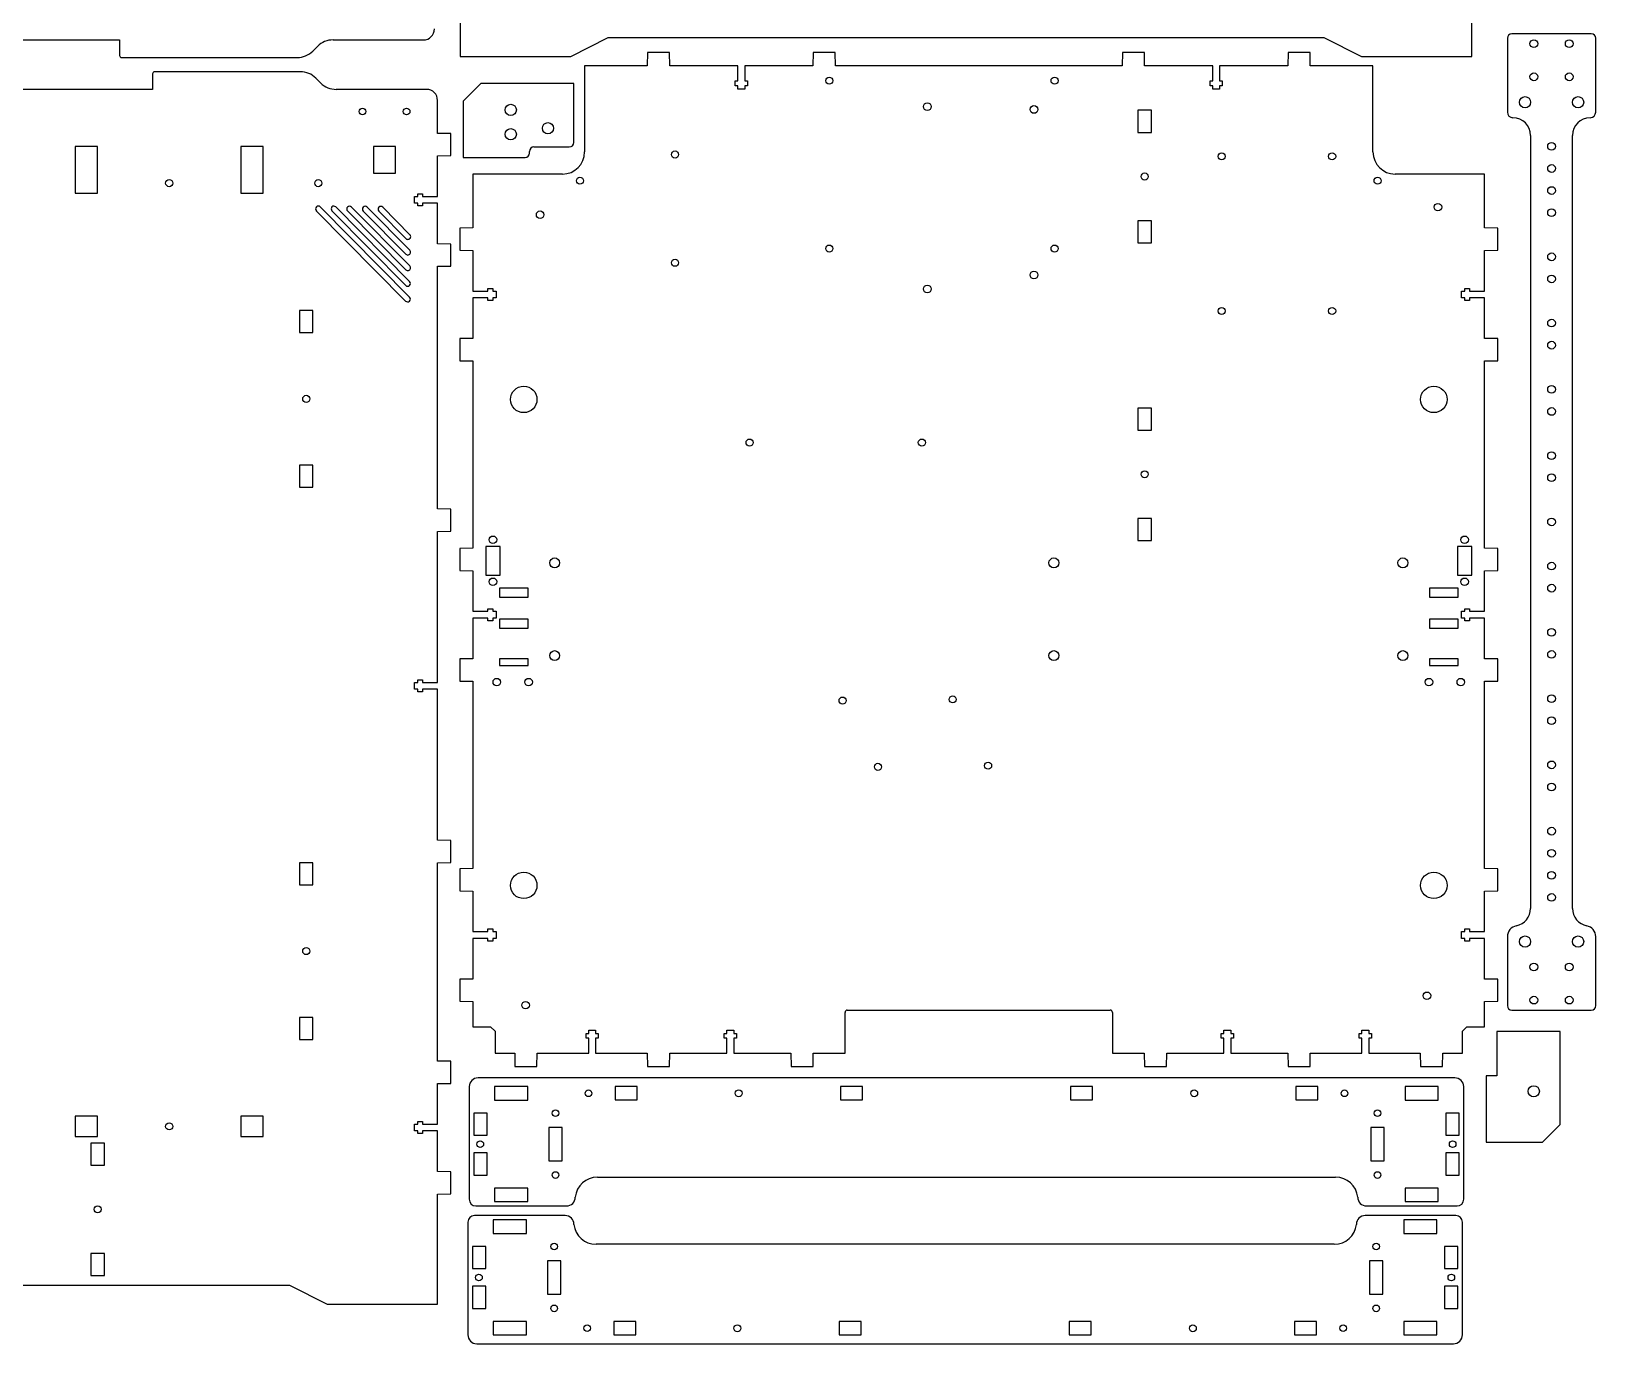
# Model space of a CAD drawing. Header units: millimetres. Extents: x -783 to 1439, y -2759 to -202.
# Drawn here: x 731 to 1439, y -1489 to -895 of the extents above; entities that cross this region are included whole.
import ezdxf

# ---------------------------------------------------------------- set-up
doc = ezdxf.new("R2010")
doc.units = ezdxf.units.MM

msp = doc.modelspace()

# ---------------------------------------------------------------- linework, layer by layer
at = {"color": 7, "linetype": 'Continuous', "lineweight": 25}
for p, q in [((925.09, -856.22), (925.09, -906.12)), ((1383.09, -906.12), (1383.09, -856.22)), ((590.88, -898.55), (770.88, -898.55)), ((770.88, -898.55), (770.88, -905.55)), ((867.52, -898.55), (908.38, -898.55)), ((975.09, -906.12), (992.09, -897.42)), ((992.09, -897.42), (1316.09, -897.42)), ((1316.09, -897.42), (1333.09, -906.12)), ((1399.11, -897.76), (1399.11, -931.26)), ((1437.11, -895.76), (1401.11, -895.76)), ((1439.11, -931.26), (1439.11, -897.76)), ((858.31, -903.62), (860.45, -901.47)), ((925.09, -906.12), (975.09, -906.12)), ((1009.81, -904.3), (1009.71, -910.3)), ((1019.81, -904.3), (1009.81, -904.3)), ((1019.91, -910.3), (1019.81, -904.3)), ((1084.81, -904.3), (1084.71, -910.3)), ((1094.81, -904.3), (1084.81, -904.3)), ((1094.91, -910.3), (1094.81, -904.3)), ((1224.81, -904.3), (1224.71, -910.3)), ((1234.81, -904.3), (1224.81, -904.3)), ((1234.91, -910.3), (1234.81, -904.3)), ((1299.81, -904.3), (1299.71, -910.3)), ((1309.81, -904.3), (1299.81, -904.3)), ((1309.91, -910.3), (1309.81, -904.3)), ((1333.09, -906.12), (1383.09, -906.12)), ((771.88, -906.55), (851.24, -906.55)), ((852.65, -912.96), (786.8, -912.96)), ((981.36, -910.3), (981.36, -949.3)), ((1009.71, -910.3), (981.36, -910.3)), ((1050.76, -910.3), (1019.91, -910.3)), ((1050.76, -917.1), (1050.76, -910.3)), ((1053.86, -910.3), (1053.86, -917.1)), ((1084.71, -910.3), (1053.86, -910.3)), ((1224.71, -910.3), (1094.91, -910.3)), ((1265.76, -910.3), (1234.91, -910.3)), ((1265.76, -917.1), (1265.76, -910.3)), ((1268.86, -910.3), (1268.86, -917.1)), ((1299.71, -910.3), (1268.86, -910.3)), ((1338.26, -910.3), (1309.91, -910.3)), ((1338.26, -949.3), (1338.26, -910.3)), ((785.8, -913.96), (785.8, -920.96)), ((861.87, -918.03), (859.72, -915.89)), ((934.44, -918.25), (926.44, -926.25)), ((976.44, -918.25), (934.44, -918.25)), ((976.44, -945.03), (976.44, -918.25)), ((1049.56, -917.1), (1050.76, -917.1)), ((1049.56, -919.3), (1049.56, -917.1)), ((1050.76, -919.3), (1049.56, -919.3)), ((1050.76, -920.8), (1050.76, -919.3)), ((1053.86, -917.1), (1055.06, -917.1)), ((1053.86, -919.3), (1053.86, -920.8)), ((1055.06, -919.3), (1053.86, -919.3)), ((1055.06, -917.1), (1055.06, -919.3)), ((1264.56, -917.1), (1265.76, -917.1)), ((1264.56, -919.3), (1264.56, -917.1)), ((1265.76, -919.3), (1264.56, -919.3)), ((1265.76, -920.8), (1265.76, -919.3)), ((1268.86, -917.1), (1270.06, -917.1)), ((1270.06, -919.3), (1268.86, -919.3)), ((1268.86, -919.3), (1268.86, -920.8)), ((1270.06, -917.1), (1270.06, -919.3)), ((785.8, -920.96), (585.8, -920.96)), ((909.8, -920.96), (868.94, -920.96)), ((914.8, -940.86), (914.8, -925.96)), ((926.44, -926.25), (926.44, -951.85)), ((1053.86, -920.8), (1050.76, -920.8)), ((1268.86, -920.8), (1265.76, -920.8)), ((1237.96, -930.4), (1231.86, -930.4)), ((1231.86, -930.4), (1231.86, -940.4)), ((1237.96, -940.4), (1237.96, -930.4)), ((920.8, -940.96), (914.8, -940.86)), ((920.8, -950.96), (920.8, -940.96)), ((1231.86, -940.4), (1237.96, -940.4)), ((1409.61, -941.76), (1409.61, -1291.76)), ((1428.61, -1291.76), (1428.61, -941.76)), ((760.8, -946.86), (750.8, -946.86)), ((750.8, -946.86), (750.8, -967.96)), ((760.8, -967.96), (760.8, -946.86)), ((835.8, -946.86), (825.8, -946.86)), ((825.8, -946.86), (825.8, -967.96)), ((835.8, -967.96), (835.8, -946.86)), ((895.8, -946.86), (885.8, -946.86)), ((885.8, -946.86), (885.8, -958.96)), ((895.8, -958.96), (895.8, -946.86)), ((958.44, -947.03), (974.44, -947.03)), ((914.8, -951.06), (920.8, -950.96)), ((914.8, -969.41), (914.8, -951.06)), ((926.44, -951.85), (954.44, -951.85)), ((956.44, -949.85), (956.44, -949.03)), ((885.8, -958.96), (895.8, -958.96)), ((930.81, -959.3), (930.81, -983.7)), ((971.36, -959.3), (930.81, -959.3)), ((1388.81, -959.3), (1348.26, -959.3)), ((1388.81, -983.7), (1388.81, -959.3)), ((750.8, -967.96), (760.8, -967.96)), ((825.8, -967.96), (835.8, -967.96)), ((904.3, -972.51), (904.3, -969.41)), ((904.3, -969.41), (905.8, -969.41)), ((905.8, -968.21), (908, -968.21)), ((905.8, -969.41), (905.8, -968.21)), ((908, -968.21), (908, -969.41)), ((908, -969.41), (914.8, -969.41)), ((859.92, -975.9), (900.35, -1016.78)), ((902.13, -1015.03), (861.7, -974.14)), ((866.99, -975.94), (900.39, -1009.71)), ((902.17, -1007.95), (868.77, -974.18)), ((874.06, -975.98), (900.43, -1002.64)), ((902.21, -1000.88), (875.84, -974.22)), ((881.13, -976.02), (900.47, -995.57)), ((902.25, -993.81), (882.91, -974.26)), ((888.2, -976.06), (900.51, -988.5)), ((902.29, -986.74), (889.98, -974.3)), ((905.8, -972.51), (904.3, -972.51)), ((905.8, -973.71), (905.8, -972.51)), ((908, -973.71), (905.8, -973.71)), ((914.8, -972.51), (908, -972.51)), ((908, -972.51), (908, -973.71)), ((914.8, -990.86), (914.8, -972.51)), ((930.81, -983.7), (924.81, -983.8)), ((924.81, -983.8), (924.81, -993.8)), ((1237.96, -980.4), (1231.86, -980.4)), ((1231.86, -980.4), (1231.86, -990.4)), ((1237.96, -990.4), (1237.96, -980.4)), ((1394.81, -983.8), (1388.81, -983.7)), ((1394.81, -993.8), (1394.81, -983.8)), ((920.8, -990.96), (914.8, -990.86)), ((920.8, -1000.96), (920.8, -990.96)), ((1231.86, -990.4), (1237.96, -990.4)), ((924.81, -993.8), (930.81, -993.9)), ((930.81, -993.9), (930.81, -1012.25)), ((1388.81, -993.9), (1394.81, -993.8)), ((1388.81, -1012.25), (1388.81, -993.9)), ((914.8, -1001.06), (920.8, -1000.96)), ((914.8, -1110.86), (914.8, -1001.06)), ((930.81, -1012.25), (937.61, -1012.25)), ((937.61, -1011.05), (939.81, -1011.05)), ((937.61, -1012.25), (937.61, -1011.05)), ((939.81, -1011.05), (939.81, -1012.25)), ((939.81, -1012.25), (941.31, -1012.25)), ((941.31, -1012.25), (941.31, -1015.35)), ((1378.31, -1012.25), (1379.81, -1012.25)), ((1378.31, -1015.35), (1378.31, -1012.25)), ((1379.81, -1011.05), (1382.01, -1011.05)), ((1379.81, -1012.25), (1379.81, -1011.05)), ((1382.01, -1011.05), (1382.01, -1012.25)), ((1382.01, -1012.25), (1388.81, -1012.25)), ((930.81, -1015.35), (930.81, -1033.7)), ((937.61, -1015.35), (930.81, -1015.35)), ((937.61, -1016.55), (937.61, -1015.35)), ((939.81, -1016.55), (937.61, -1016.55)), ((939.81, -1015.35), (939.81, -1016.55)), ((941.31, -1015.35), (939.81, -1015.35)), ((1379.81, -1015.35), (1378.31, -1015.35)), ((1379.81, -1016.55), (1379.81, -1015.35)), ((1382.01, -1016.55), (1379.81, -1016.55)), ((1382.01, -1015.35), (1382.01, -1016.55)), ((1388.81, -1015.35), (1382.01, -1015.35)), ((1388.81, -1033.7), (1388.81, -1015.35)), ((858.4, -1021.06), (852.3, -1021.06)), ((852.3, -1021.06), (852.3, -1031.06)), ((858.4, -1031.06), (858.4, -1021.06)), ((852.3, -1031.06), (858.4, -1031.06)), ((930.81, -1033.7), (924.81, -1033.8)), ((924.81, -1033.8), (924.81, -1043.8)), ((1394.81, -1033.8), (1388.81, -1033.7)), ((1394.81, -1043.8), (1394.81, -1033.8)), ((924.81, -1043.8), (930.81, -1043.9)), ((930.81, -1043.9), (930.81, -1128.7)), ((1388.81, -1043.9), (1394.81, -1043.8)), ((1388.81, -1128.7), (1388.81, -1043.9)), ((1237.96, -1065.2), (1231.86, -1065.2)), ((1231.86, -1065.2), (1231.86, -1075.2)), ((1237.96, -1075.2), (1237.96, -1065.2)), ((1231.86, -1075.2), (1237.96, -1075.2)), ((858.4, -1091.06), (852.3, -1091.06)), ((852.3, -1091.06), (852.3, -1101.06)), ((858.4, -1101.06), (858.4, -1091.06)), ((852.3, -1101.06), (858.4, -1101.06)), ((920.8, -1110.96), (914.8, -1110.86)), ((920.8, -1120.96), (920.8, -1110.96)), ((1237.96, -1115.2), (1231.86, -1115.2)), ((1231.86, -1115.2), (1231.86, -1125.2)), ((1237.96, -1125.2), (1237.96, -1115.2)), ((914.8, -1121.06), (920.8, -1120.96)), ((914.8, -1189.41), (914.8, -1121.06)), ((1231.86, -1125.2), (1237.96, -1125.2)), ((930.81, -1128.7), (924.81, -1128.8)), ((924.81, -1128.8), (924.81, -1138.8)), ((943.11, -1127.86), (936.61, -1127.86)), ((936.61, -1127.86), (936.61, -1140.86)), ((943.11, -1140.86), (943.11, -1127.86)), ((1383.01, -1127.86), (1376.51, -1127.86)), ((1376.51, -1127.86), (1376.51, -1140.86)), ((1383.01, -1140.86), (1383.01, -1127.86)), ((1394.81, -1128.8), (1388.81, -1128.7)), ((1394.81, -1138.8), (1394.81, -1128.8)), ((924.81, -1138.8), (930.81, -1138.9)), ((930.81, -1138.9), (930.81, -1157.25)), ((1388.81, -1138.9), (1394.81, -1138.8)), ((1388.81, -1157.25), (1388.81, -1138.9)), ((936.61, -1140.86), (943.11, -1140.86)), ((955.81, -1146.8), (942.81, -1146.8)), ((942.81, -1146.8), (942.81, -1150.8)), ((955.81, -1150.8), (955.81, -1146.8)), ((1376.82, -1146.8), (1363.82, -1146.8)), ((1363.82, -1146.8), (1363.82, -1150.8)), ((1376.51, -1140.86), (1383.01, -1140.86)), ((1376.82, -1150.8), (1376.82, -1146.8)), ((942.81, -1150.8), (955.81, -1150.8)), ((1363.82, -1150.8), (1376.82, -1150.8)), ((930.81, -1157.25), (937.61, -1157.25)), ((930.81, -1160.35), (930.81, -1178.7)), ((937.61, -1160.35), (930.81, -1160.35)), ((937.61, -1156.05), (939.81, -1156.05)), ((937.61, -1157.25), (937.61, -1156.05)), ((937.61, -1161.55), (937.61, -1160.35)), ((939.81, -1156.05), (939.81, -1157.25)), ((939.81, -1157.25), (941.31, -1157.25)), ((939.81, -1160.35), (939.81, -1161.55)), ((941.31, -1160.35), (939.81, -1160.35)), ((941.31, -1157.25), (941.31, -1160.35)), ((942.81, -1160.8), (942.81, -1164.8)), ((955.81, -1160.8), (942.81, -1160.8)), ((955.81, -1164.8), (955.81, -1160.8)), ((1376.82, -1160.8), (1363.82, -1160.8)), ((1363.82, -1160.8), (1363.82, -1164.8)), ((1376.82, -1164.8), (1376.82, -1160.8)), ((1378.31, -1157.25), (1379.81, -1157.25)), ((1378.31, -1160.35), (1378.31, -1157.25)), ((1379.81, -1160.35), (1378.31, -1160.35)), ((1379.81, -1156.05), (1382.01, -1156.05)), ((1379.81, -1157.25), (1379.81, -1156.05)), ((1379.81, -1161.55), (1379.81, -1160.35)), ((1382.01, -1156.05), (1382.01, -1157.25)), ((1382.01, -1157.25), (1388.81, -1157.25)), ((1382.01, -1160.35), (1382.01, -1161.55)), ((1388.81, -1160.35), (1382.01, -1160.35)), ((1388.81, -1178.7), (1388.81, -1160.35)), ((939.81, -1161.55), (937.61, -1161.55)), ((942.81, -1164.8), (955.81, -1164.8)), ((1363.82, -1164.8), (1376.82, -1164.8)), ((1382.01, -1161.55), (1379.81, -1161.55)), ((930.81, -1178.7), (924.81, -1178.8)), ((924.81, -1178.8), (924.81, -1188.8)), ((942.81, -1178.8), (942.81, -1181.8)), ((955.81, -1178.8), (942.81, -1178.8)), ((942.81, -1181.8), (955.81, -1181.8)), ((955.81, -1181.8), (955.81, -1178.8)), ((1376.82, -1178.8), (1363.82, -1178.8)), ((1363.82, -1178.8), (1363.82, -1181.8)), ((1363.82, -1181.8), (1376.82, -1181.8)), ((1376.82, -1181.8), (1376.82, -1178.8)), ((1394.81, -1178.8), (1388.81, -1178.7)), ((1394.81, -1188.8), (1394.81, -1178.8)), ((904.3, -1192.51), (904.3, -1189.41)), ((904.3, -1189.41), (905.8, -1189.41)), ((905.8, -1189.41), (905.8, -1188.21)), ((905.8, -1188.21), (908, -1188.21)), ((908, -1188.21), (908, -1189.41)), ((908, -1189.41), (914.8, -1189.41)), ((924.81, -1188.8), (930.81, -1188.9)), ((930.81, -1188.9), (930.81, -1273.7)), ((1388.81, -1188.9), (1394.81, -1188.8)), ((1388.81, -1273.7), (1388.81, -1188.9)), ((905.8, -1192.51), (904.3, -1192.51)), ((905.8, -1193.71), (905.8, -1192.51)), ((908, -1193.71), (905.8, -1193.71)), ((908, -1192.51), (908, -1193.71)), ((914.8, -1192.51), (908, -1192.51)), ((914.8, -1260.86), (914.8, -1192.51)), ((920.8, -1260.96), (914.8, -1260.86)), ((920.8, -1270.96), (920.8, -1260.96)), ((858.4, -1271.06), (852.3, -1271.06)), ((852.3, -1271.06), (852.3, -1281.06)), ((858.4, -1281.06), (858.4, -1271.06)), ((914.8, -1271.06), (920.8, -1270.96)), ((914.8, -1360.86), (914.8, -1271.06)), ((930.81, -1273.7), (924.81, -1273.8)), ((924.81, -1273.8), (924.81, -1283.8)), ((1394.81, -1273.8), (1388.81, -1273.7)), ((1394.81, -1283.8), (1394.81, -1273.8)), ((852.3, -1281.06), (858.4, -1281.06)), ((924.81, -1283.8), (930.81, -1283.9)), ((930.81, -1283.9), (930.81, -1302.25)), ((1388.81, -1283.9), (1394.81, -1283.8)), ((1388.81, -1302.25), (1388.81, -1283.9)), ((930.81, -1302.25), (937.61, -1302.25)), ((937.61, -1301.05), (939.81, -1301.05)), ((937.61, -1302.25), (937.61, -1301.05)), ((939.81, -1301.05), (939.81, -1302.25)), ((939.81, -1302.25), (941.31, -1302.25)), ((941.31, -1302.25), (941.31, -1305.35)), ((1378.31, -1302.25), (1379.81, -1302.25)), ((1378.31, -1305.35), (1378.31, -1302.25)), ((1379.81, -1301.05), (1382.01, -1301.05)), ((1379.81, -1302.25), (1379.81, -1301.05)), ((1382.01, -1301.05), (1382.01, -1302.25)), ((1382.01, -1302.25), (1388.81, -1302.25)), ((930.81, -1305.35), (930.81, -1323.7)), ((937.61, -1305.35), (930.81, -1305.35)), ((937.61, -1306.55), (937.61, -1305.35)), ((939.81, -1306.55), (937.61, -1306.55)), ((939.81, -1305.35), (939.81, -1306.55)), ((941.31, -1305.35), (939.81, -1305.35)), ((1379.81, -1305.35), (1378.31, -1305.35)), ((1379.81, -1306.55), (1379.81, -1305.35)), ((1382.01, -1306.55), (1379.81, -1306.55)), ((1382.01, -1305.35), (1382.01, -1306.55)), ((1388.81, -1305.35), (1382.01, -1305.35)), ((1388.81, -1323.7), (1388.81, -1305.35)), ((1399.11, -1304.52), (1399.11, -1335.76)), ((1439.11, -1335.76), (1439.11, -1304.52)), ((930.81, -1323.7), (924.81, -1323.8)), ((924.81, -1323.8), (924.81, -1333.8)), ((1394.81, -1323.8), (1388.81, -1323.7)), ((1394.81, -1333.8), (1394.81, -1323.8)), ((924.81, -1333.8), (930.81, -1333.9)), ((930.81, -1333.9), (930.81, -1345.3)), ((1100.31, -1337.8), (1219.31, -1337.8)), ((1388.81, -1333.9), (1394.81, -1333.8)), ((1388.81, -1345.3), (1388.81, -1333.9)), ((1401.11, -1337.76), (1437.11, -1337.76)), ((858.4, -1341.06), (852.3, -1341.06)), ((852.3, -1341.06), (852.3, -1351.06)), ((858.4, -1351.06), (858.4, -1341.06)), ((930.81, -1345.3), (938.81, -1345.3)), ((938.81, -1345.3), (940.81, -1347.3)), ((1099.31, -1357.3), (1099.31, -1338.8)), ((1220.31, -1338.8), (1220.31, -1357.3)), ((1378.81, -1347.3), (1380.81, -1345.3)), ((1380.81, -1345.3), (1388.81, -1345.3)), ((852.3, -1351.06), (858.4, -1351.06)), ((940.81, -1347.3), (940.81, -1357.3)), ((982.06, -1348.3), (983.26, -1348.3)), ((982.06, -1350.5), (982.06, -1348.3)), ((983.26, -1350.5), (982.06, -1350.5)), ((983.26, -1346.8), (986.36, -1346.8)), ((983.26, -1348.3), (983.26, -1346.8)), ((983.26, -1357.3), (983.26, -1350.5)), ((986.36, -1346.8), (986.36, -1348.3)), ((986.36, -1348.3), (987.56, -1348.3)), ((986.36, -1350.5), (986.36, -1357.3)), ((987.56, -1350.5), (986.36, -1350.5)), ((987.56, -1348.3), (987.56, -1350.5)), ((1044.56, -1348.3), (1045.76, -1348.3)), ((1044.56, -1350.5), (1044.56, -1348.3)), ((1045.76, -1350.5), (1044.56, -1350.5)), ((1045.76, -1346.8), (1048.86, -1346.8)), ((1045.76, -1348.3), (1045.76, -1346.8)), ((1045.76, -1357.3), (1045.76, -1350.5)), ((1048.86, -1346.8), (1048.86, -1348.3)), ((1048.86, -1348.3), (1050.06, -1348.3)), ((1048.86, -1350.5), (1048.86, -1357.3)), ((1050.06, -1350.5), (1048.86, -1350.5)), ((1050.06, -1348.3), (1050.06, -1350.5)), ((1269.56, -1348.3), (1270.76, -1348.3)), ((1269.56, -1350.5), (1269.56, -1348.3)), ((1270.76, -1350.5), (1269.56, -1350.5)), ((1270.76, -1346.8), (1273.86, -1346.8)), ((1270.76, -1348.3), (1270.76, -1346.8)), ((1270.76, -1357.3), (1270.76, -1350.5)), ((1273.86, -1346.8), (1273.86, -1348.3)), ((1273.86, -1348.3), (1275.06, -1348.3)), ((1273.86, -1350.5), (1273.86, -1357.3)), ((1275.06, -1350.5), (1273.86, -1350.5)), ((1275.06, -1348.3), (1275.06, -1350.5)), ((1332.06, -1348.3), (1333.26, -1348.3)), ((1332.06, -1350.5), (1332.06, -1348.3)), ((1333.26, -1350.5), (1332.06, -1350.5)), ((1333.26, -1348.3), (1333.26, -1346.8)), ((1333.26, -1346.8), (1336.36, -1346.8)), ((1333.26, -1357.3), (1333.26, -1350.5)), ((1336.36, -1346.8), (1336.36, -1348.3)), ((1336.36, -1348.3), (1337.56, -1348.3)), ((1336.36, -1350.5), (1336.36, -1357.3)), ((1337.56, -1350.5), (1336.36, -1350.5)), ((1337.56, -1348.3), (1337.56, -1350.5)), ((1378.81, -1357.3), (1378.81, -1347.3)), ((1394.29, -1347.54), (1394.29, -1367.54)), ((1423.07, -1347.54), (1394.29, -1347.54)), ((1423.07, -1389.54), (1423.07, -1347.54)), ((940.81, -1357.3), (949.71, -1357.3)), ((949.71, -1357.3), (949.81, -1363.3)), ((959.81, -1363.3), (959.91, -1357.3)), ((959.91, -1357.3), (983.26, -1357.3)), ((986.36, -1357.3), (1009.71, -1357.3)), ((1009.71, -1357.3), (1009.81, -1363.3)), ((1019.81, -1363.3), (1019.91, -1357.3)), ((1019.91, -1357.3), (1045.76, -1357.3)), ((1048.86, -1357.3), (1074.71, -1357.3)), ((1074.71, -1357.3), (1074.81, -1363.3)), ((1084.81, -1363.3), (1084.91, -1357.3)), ((1084.91, -1357.3), (1099.31, -1357.3)), ((1220.31, -1357.3), (1234.71, -1357.3)), ((1234.71, -1357.3), (1234.81, -1363.3)), ((1244.81, -1363.3), (1244.91, -1357.3)), ((1244.91, -1357.3), (1270.76, -1357.3)), ((1273.86, -1357.3), (1299.71, -1357.3)), ((1299.71, -1357.3), (1299.81, -1363.3)), ((1309.81, -1363.3), (1309.91, -1357.3)), ((1309.91, -1357.3), (1333.26, -1357.3)), ((1336.36, -1357.3), (1359.71, -1357.3)), ((1359.71, -1357.3), (1359.81, -1363.3)), ((1369.81, -1363.3), (1369.91, -1357.3)), ((1369.91, -1357.3), (1378.81, -1357.3)), ((920.8, -1360.96), (914.8, -1360.86)), ((920.8, -1370.96), (920.8, -1360.96)), ((949.81, -1363.3), (959.81, -1363.3)), ((1009.81, -1363.3), (1019.81, -1363.3)), ((1074.81, -1363.3), (1084.81, -1363.3)), ((1234.81, -1363.3), (1244.81, -1363.3)), ((1299.81, -1363.3), (1309.81, -1363.3)), ((1359.81, -1363.3), (1369.81, -1363.3)), ((914.8, -1371.06), (920.8, -1370.96)), ((914.8, -1389.41), (914.8, -1371.06)), ((929.15, -1372.44), (929.15, -1423.44)), ((1375.35, -1368.44), (933.15, -1368.44)), ((940.65, -1372.39), (940.65, -1378.49)), ((955.65, -1372.39), (940.65, -1372.39)), ((955.65, -1378.49), (955.65, -1372.39)), ((995.15, -1372.44), (995.15, -1378.44)), ((1005.15, -1372.44), (995.15, -1372.44)), ((1005.15, -1378.44), (1005.15, -1372.44)), ((1097.15, -1372.44), (1097.15, -1378.44)), ((1107.15, -1372.44), (1097.15, -1372.44)), ((1107.15, -1378.44), (1107.15, -1372.44)), ((1211.35, -1372.44), (1201.35, -1372.44)), ((1201.35, -1372.44), (1201.35, -1378.44)), ((1211.35, -1378.44), (1211.35, -1372.44)), ((1313.35, -1372.44), (1303.35, -1372.44)), ((1303.35, -1372.44), (1303.35, -1378.44)), ((1313.35, -1378.44), (1313.35, -1372.44)), ((1367.85, -1372.39), (1352.85, -1372.39)), ((1352.85, -1372.39), (1352.85, -1378.49)), ((1367.85, -1378.49), (1367.85, -1372.39)), ((1379.35, -1423.44), (1379.35, -1372.44)), ((1389.47, -1367.54), (1389.47, -1397.54)), ((1394.29, -1367.54), (1389.47, -1367.54)), ((940.65, -1378.49), (955.65, -1378.49)), ((995.15, -1378.44), (1005.15, -1378.44)), ((1097.15, -1378.44), (1107.15, -1378.44)), ((1201.35, -1378.44), (1211.35, -1378.44)), ((1303.35, -1378.44), (1313.35, -1378.44)), ((1352.85, -1378.49), (1367.85, -1378.49)), ((750.8, -1385.87), (750.8, -1394.97)), ((760.8, -1385.87), (750.8, -1385.87)), ((760.8, -1394.97), (760.8, -1385.87)), ((835.8, -1385.87), (825.8, -1385.87)), ((825.8, -1385.87), (825.8, -1394.97)), ((835.8, -1394.97), (835.8, -1385.87)), ((937.25, -1384.44), (931.15, -1384.44)), ((931.15, -1384.44), (931.15, -1394.44)), ((937.25, -1394.44), (937.25, -1384.44)), ((1377.35, -1384.44), (1371.25, -1384.44)), ((1371.25, -1384.44), (1371.25, -1394.44)), ((1377.35, -1394.44), (1377.35, -1384.44)), ((750.8, -1394.97), (760.8, -1394.97)), ((825.8, -1394.97), (835.8, -1394.97)), ((904.3, -1389.41), (905.8, -1389.41)), ((904.3, -1392.51), (904.3, -1389.41)), ((905.8, -1392.51), (904.3, -1392.51)), ((905.8, -1388.21), (908, -1388.21)), ((905.8, -1389.41), (905.8, -1388.21)), ((905.8, -1393.71), (905.8, -1392.51)), ((908, -1393.71), (905.8, -1393.71)), ((908, -1388.21), (908, -1389.41)), ((908, -1389.41), (914.8, -1389.41)), ((908, -1392.51), (908, -1393.71)), ((914.8, -1392.51), (908, -1392.51)), ((914.8, -1410.86), (914.8, -1392.51)), ((931.15, -1394.44), (937.25, -1394.44)), ((965.15, -1390.89), (965.15, -1405.99)), ((971.25, -1390.89), (965.15, -1390.89)), ((971.25, -1405.99), (971.25, -1390.89)), ((1343.35, -1390.89), (1337.25, -1390.89)), ((1337.25, -1390.89), (1337.25, -1405.99)), ((1343.35, -1405.99), (1343.35, -1390.89)), ((1371.25, -1394.44), (1377.35, -1394.44)), ((1415.07, -1397.54), (1423.07, -1389.54)), ((763.97, -1397.97), (757.87, -1397.97)), ((757.87, -1397.97), (757.87, -1407.97)), ((763.97, -1407.97), (763.97, -1397.97)), ((1389.47, -1397.54), (1415.07, -1397.54)), ((757.87, -1407.97), (763.97, -1407.97)), ((931.15, -1402.44), (931.15, -1412.44)), ((937.25, -1402.44), (931.15, -1402.44)), ((937.25, -1412.44), (937.25, -1402.44)), ((965.15, -1405.99), (971.25, -1405.99)), ((1337.25, -1405.99), (1343.35, -1405.99)), ((1377.35, -1402.44), (1371.25, -1402.44)), ((1371.25, -1402.44), (1371.25, -1412.44)), ((1377.35, -1412.44), (1377.35, -1402.44)), ((920.8, -1410.96), (914.8, -1410.86)), ((920.8, -1420.96), (920.8, -1410.96)), ((931.15, -1412.44), (937.25, -1412.44)), ((987.15, -1413.44), (1321.35, -1413.44)), ((1371.25, -1412.44), (1377.35, -1412.44)), ((914.8, -1421.06), (920.8, -1420.96)), ((914.8, -1470.96), (914.8, -1421.06)), ((955.65, -1418.39), (940.65, -1418.39)), ((940.65, -1418.39), (940.65, -1424.49)), ((955.65, -1424.49), (955.65, -1418.39)), ((1352.85, -1418.39), (1352.85, -1424.49)), ((1367.85, -1418.39), (1352.85, -1418.39)), ((1367.85, -1424.49), (1367.85, -1418.39)), ((932.15, -1426.44), (973.15, -1426.44)), ((940.65, -1424.49), (955.65, -1424.49)), ((1335.35, -1426.44), (1376.35, -1426.44)), ((1352.85, -1424.49), (1367.85, -1424.49)), ((928.55, -1433.81), (928.55, -1484.81)), ((972.55, -1430.81), (931.55, -1430.81)), ((940.05, -1432.76), (940.05, -1438.86)), ((955.05, -1432.76), (940.05, -1432.76)), ((955.05, -1438.86), (955.05, -1432.76)), ((1375.75, -1430.81), (1334.75, -1430.81)), ((1352.25, -1432.76), (1352.25, -1438.86)), ((1367.25, -1432.76), (1352.25, -1432.76)), ((1367.25, -1438.86), (1367.25, -1432.76)), ((1378.75, -1484.81), (1378.75, -1433.81)), ((940.05, -1438.86), (955.05, -1438.86)), ((1320.75, -1443.81), (986.55, -1443.81)), ((1352.25, -1438.86), (1367.25, -1438.86)), ((763.97, -1447.97), (757.87, -1447.97)), ((757.87, -1447.97), (757.87, -1457.97)), ((763.97, -1457.97), (763.97, -1447.97)), ((936.65, -1444.81), (930.55, -1444.81)), ((930.55, -1444.81), (930.55, -1454.81)), ((936.65, -1454.81), (936.65, -1444.81)), ((964.55, -1451.26), (964.55, -1466.36)), ((970.65, -1451.26), (964.55, -1451.26)), ((970.65, -1466.36), (970.65, -1451.26)), ((1342.75, -1451.26), (1336.65, -1451.26)), ((1336.65, -1451.26), (1336.65, -1466.36)), ((1342.75, -1466.36), (1342.75, -1451.26)), ((1376.75, -1444.81), (1370.65, -1444.81)), ((1370.65, -1444.81), (1370.65, -1454.81)), ((1376.75, -1454.81), (1376.75, -1444.81)), ((757.87, -1457.97), (763.97, -1457.97)), ((930.55, -1454.81), (936.65, -1454.81)), ((1370.65, -1454.81), (1376.75, -1454.81)), ((523.8, -1462.26), (847.8, -1462.26)), ((847.8, -1462.26), (864.8, -1470.96)), ((936.65, -1462.81), (930.55, -1462.81)), ((930.55, -1462.81), (930.55, -1472.81)), ((936.65, -1472.81), (936.65, -1462.81)), ((1376.75, -1462.81), (1370.65, -1462.81)), ((1370.65, -1462.81), (1370.65, -1472.81)), ((1376.75, -1472.81), (1376.75, -1462.81)), ((864.8, -1470.96), (914.8, -1470.96)), ((930.55, -1472.81), (936.65, -1472.81)), ((964.55, -1466.36), (970.65, -1466.36)), ((1336.65, -1466.36), (1342.75, -1466.36)), ((1370.65, -1472.81), (1376.75, -1472.81)), ((940.05, -1478.76), (940.05, -1484.86)), ((955.05, -1478.76), (940.05, -1478.76)), ((955.05, -1484.86), (955.05, -1478.76)), ((1004.55, -1478.81), (994.55, -1478.81)), ((994.55, -1478.81), (994.55, -1484.81)), ((1004.55, -1484.81), (1004.55, -1478.81)), ((1096.55, -1478.81), (1096.55, -1484.81)), ((1106.55, -1478.81), (1096.55, -1478.81)), ((1106.55, -1484.81), (1106.55, -1478.81)), ((1210.75, -1478.81), (1200.75, -1478.81)), ((1200.75, -1478.81), (1200.75, -1484.81)), ((1210.75, -1484.81), (1210.75, -1478.81)), ((1312.75, -1478.81), (1302.75, -1478.81)), ((1302.75, -1478.81), (1302.75, -1484.81)), ((1312.75, -1484.81), (1312.75, -1478.81)), ((1367.25, -1478.76), (1352.25, -1478.76)), ((1352.25, -1478.76), (1352.25, -1484.86)), ((1367.25, -1484.86), (1367.25, -1478.76)), ((940.05, -1484.86), (955.05, -1484.86)), ((994.55, -1484.81), (1004.55, -1484.81)), ((1096.55, -1484.81), (1106.55, -1484.81)), ((1200.75, -1484.81), (1210.75, -1484.81)), ((1302.75, -1484.81), (1312.75, -1484.81)), ((1352.25, -1484.86), (1367.25, -1484.86)), ((932.55, -1488.81), (1374.75, -1488.81))]:
    msp.add_line(p, q, dxfattribs=at)
for centre, radius in [((1411.11, -900.26), 1.75), ((1427.11, -900.26), 1.75), ((1411.11, -915.26), 1.75), ((1427.11, -915.26), 1.75), ((1092.13, -917.01), 1.6), ((1194.13, -917.01), 1.6), ((947.94, -930.25), 2.55), ((1136.53, -928.77), 1.75), ((1407.11, -926.76), 2.55), ((1431.11, -926.76), 2.55), ((880.8, -930.96), 1.5), ((900.8, -930.96), 1.5), ((1184.79, -930.04), 1.75), ((947.94, -941.25), 2.55), ((964.79, -938.54), 2.55), ((1022.3, -950.45), 1.6), ((1419.11, -946.76), 1.75), ((1269.79, -951.27), 1.6), ((1319.79, -951.27), 1.6), ((1419.11, -956.76), 1.75), ((793.3, -963.41), 1.6), ((860.8, -963.41), 1.6), ((979.26, -962.3), 1.6), ((1234.91, -960.4), 1.6), ((1340.36, -962.3), 1.6), ((1419.11, -966.76), 1.75), ((961.22, -977.68), 1.7), ((1367.7, -974.26), 1.7), ((1419.11, -976.76), 1.75), ((1092.13, -993.01), 1.6), ((1194.13, -993.01), 1.6), ((1022.3, -999.45), 1.6), ((1419.11, -996.76), 1.75), ((1184.79, -1004.97), 1.75), ((1419.11, -1006.76), 1.75), ((1136.53, -1011.32), 1.75), ((1269.79, -1021.27), 1.6), ((1319.79, -1021.27), 1.6), ((1419.11, -1026.76), 1.75), ((1419.11, -1036.76), 1.75), ((1419.11, -1056.76), 1.75), ((855.35, -1061.06), 1.6), ((953.81, -1061.3), 6), ((1365.81, -1061.3), 6), ((1419.11, -1066.76), 1.75), ((1056.05, -1080.85), 1.6), ((1134.05, -1080.85), 1.6), ((1419.11, -1086.76), 1.75), ((1234.91, -1095.2), 1.6), ((1419.11, -1096.76), 1.75), ((1419.11, -1116.76), 1.75), ((939.86, -1124.86), 1.7), ((1379.76, -1124.86), 1.7), ((967.81, -1135.3), 2.25), ((1193.82, -1135.3), 2.25), ((1351.82, -1135.3), 2.25), ((1419.11, -1136.76), 1.75), ((939.86, -1143.86), 1.7), ((1379.76, -1143.86), 1.7), ((1419.11, -1146.76), 1.75), ((1419.11, -1166.76), 1.75), ((967.81, -1177.3), 2.25), ((1193.82, -1177.3), 2.25), ((1351.82, -1177.3), 2.25), ((1419.11, -1176.76), 1.75), ((941.61, -1189.29), 1.7), ((956.01, -1189.29), 1.7), ((1363.62, -1189.29), 1.7), ((1378.02, -1189.29), 1.7), ((1098.16, -1197.65), 1.6), ((1148.03, -1197.12), 1.6), ((1419.11, -1196.76), 1.75), ((1419.11, -1206.76), 1.75), ((1419.11, -1226.76), 1.75), ((1114.16, -1227.65), 1.6), ((1164.03, -1227.12), 1.6), ((1419.11, -1236.76), 1.75), ((1419.11, -1256.76), 1.75), ((1419.11, -1266.76), 1.75), ((953.81, -1281.3), 6), ((1365.81, -1281.3), 6), ((1419.11, -1276.76), 1.75), ((1419.11, -1286.76), 1.75), ((855.35, -1311.06), 1.6), ((1407.11, -1306.76), 2.55), ((1431.11, -1306.76), 2.55), ((1411.11, -1318.26), 1.75), ((1427.11, -1318.26), 1.75), ((1362.72, -1331.3), 1.7), ((954.66, -1335.55), 1.7), ((1411.11, -1333.26), 1.75), ((1427.11, -1333.26), 1.75), ((983.15, -1375.44), 1.5), ((1051.15, -1375.44), 1.55), ((1257.35, -1375.44), 1.55), ((1325.35, -1375.44), 1.5), ((1411.07, -1374.54), 2.55), ((968.15, -1384.44), 1.5), ((1340.35, -1384.44), 1.5), ((793.3, -1390.42), 1.6), ((934.15, -1398.44), 1.5), ((1374.35, -1398.44), 1.5), ((968.15, -1412.44), 1.5), ((1340.35, -1412.44), 1.5), ((760.92, -1427.97), 1.6), ((967.55, -1444.81), 1.5), ((1339.75, -1444.81), 1.5), ((933.55, -1458.81), 1.5), ((1373.75, -1458.81), 1.5), ((967.55, -1472.81), 1.5), ((1339.75, -1472.81), 1.5), ((982.55, -1481.81), 1.5), ((1050.55, -1481.81), 1.55), ((1256.75, -1481.81), 1.55), ((1324.75, -1481.81), 1.5)]:
    msp.add_circle(centre, radius, dxfattribs=at)
for centre, radius, start, end in [((867.52, -908.55), 10, 89.99997, 134.99997), ((908.38, -893.55), 5, 270, 0), ((1401.11, -897.76), 2, 90, 180), ((1437.11, -897.76), 2, 360, 90), ((771.88, -905.55), 1, 180, 270), ((851.24, -896.55), 10, 270, 315), ((786.8, -913.96), 1, 90, 180), ((852.65, -922.96), 10, 45, 90), ((868.94, -910.96), 10, 225, 270), ((909.8, -925.96), 5, 0, 90), ((1401.61, -931.26), 2.5, 180, 270), ((1401.61, -941.76), 8, 0.00001, 89.99998), ((1436.61, -941.76), 8, 90, 180), ((1436.61, -931.26), 2.5, 270, 360), ((958.44, -949.03), 2, 90, 180), ((974.44, -945.03), 2, 270, 360), ((954.44, -949.85), 2, 270, 0), ((971.36, -949.3), 10, 270, 0), ((1348.26, -949.3), 10, 180, 270), ((860.81, -975.02), 1.25, 44.68347, 224.68347), ((867.88, -975.06), 1.25, 44.68344, 224.68344), ((874.95, -975.1), 1.25, 44.68344, 224.68344), ((882.02, -975.14), 1.25, 44.68344, 224.68344), ((889.09, -975.18), 1.25, 44.68344, 224.68344), ((901.4, -987.62), 1.25, 224.68345, 44.68345), ((901.36, -994.69), 1.25, 224.68345, 44.68345), ((901.32, -1001.76), 1.25, 224.68345, 44.68345), ((901.28, -1008.83), 1.25, 224.68344, 44.68344), ((901.24, -1015.9), 1.25, 224.68344, 44.68344), ((1401.61, -1291.76), 8, 281.0875, 359.99999), ((1436.61, -1291.76), 8, 180, 258.91251), ((1404.11, -1304.52), 5, 101.0875, 180), ((1434.11, -1304.52), 5, 0, 78.91251), ((1100.31, -1338.8), 1, 90, 180), ((1219.31, -1338.8), 1, 0, 90), ((1401.11, -1335.76), 2, 180, 270), ((1437.11, -1335.76), 2, 270, 360), ((933.15, -1372.44), 4, 90, 180), ((1375.35, -1372.44), 4, 0, 90), ((987.1, -1423.44), 10, 89.71287, 174.26155), ((1321.4, -1423.44), 10, 5.73845, 90.28713), ((932.15, -1423.44), 3, 180, 270), ((973.15, -1422.44), 4, 270, 0), ((1335.35, -1422.44), 4, 180, 270), ((1376.35, -1423.44), 3, 270, 0), ((931.55, -1433.81), 3, 90, 180), ((972.55, -1434.81), 4, 0, 90), ((986.5, -1433.81), 10, 185.73845, 270.28713), ((1320.8, -1433.81), 10, 269.71287, 354.26155), ((1334.75, -1434.81), 4, 90, 180), ((1375.75, -1433.81), 3, 0, 90), ((932.55, -1484.81), 4, 180, 270), ((1374.75, -1484.81), 4, 270, 0)]:
    msp.add_arc(centre, radius, start, end, dxfattribs=at)

doc.saveas('drawing.dxf')
